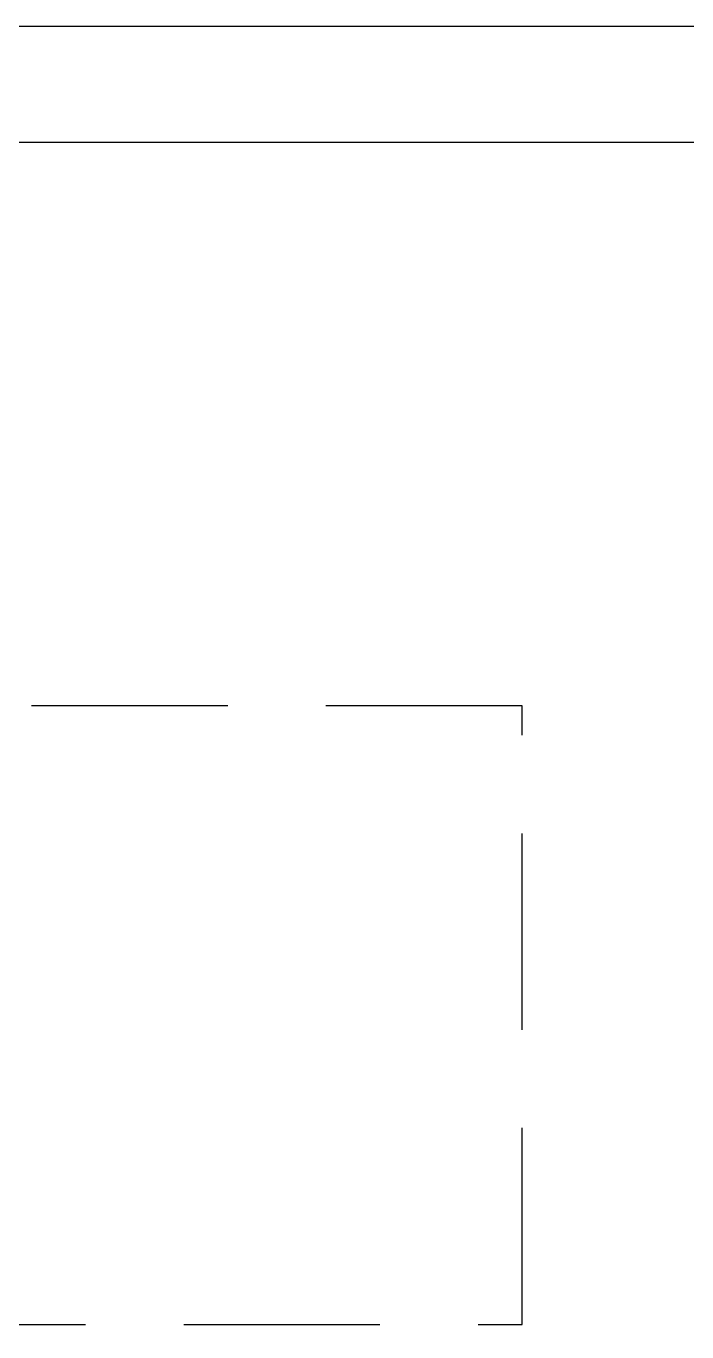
# Model space of a CAD drawing. Header units: centimetres. Extents: x 0 to 1084401, y -139216 to 99734.
# Drawn here: x 909741 to 909826.6, y 11804.1 to 11973 of the extents above; entities that cross this region are included whole.
import ezdxf

# ---------------------------------------------------------------- set-up
doc = ezdxf.new("R2010")
doc.units = ezdxf.units.CM
doc.header["$LTSCALE"] = 4
doc.linetypes.add('DASHED2', pattern=[9.524999999999999, 6.35, -3.175])
doc.layers.add('0.6', color=6, linetype='Continuous')
doc.layers.add('PROJEÇÕES', color=1, linetype='DASHED2')

msp = doc.modelspace()

# ---------------------------------------------------------------- linework, layer by layer
at = {"layer": '0.6'}
for points in [[(909670.2346801863, 11973.01251930816), (910220.2346801863, 11973.01251930816), (910220.2346801863, 11958.01251930816)], [(909740.2346801863, 11598.01251930816), (909685.2346801863, 11598.01251930816), (909685.2346801863, 11958.01251930816), (909885.2346801863, 11958.01251930816), (909885.2346801863, 11948.01251930816)]]:
    msp.add_lwpolyline(points, dxfattribs=at)
at = {"layer": 'PROJEÇÕES', "color": 250}
msp.add_lwpolyline([(909685.2346801863, 11805.09807582528), (909805.2346801863, 11805.09807582528), (909805.2346801863, 11885.09807582528), (909685.2346801863, 11885.09807582528)], close=True, dxfattribs=at)

doc.saveas('drawing.dxf')
